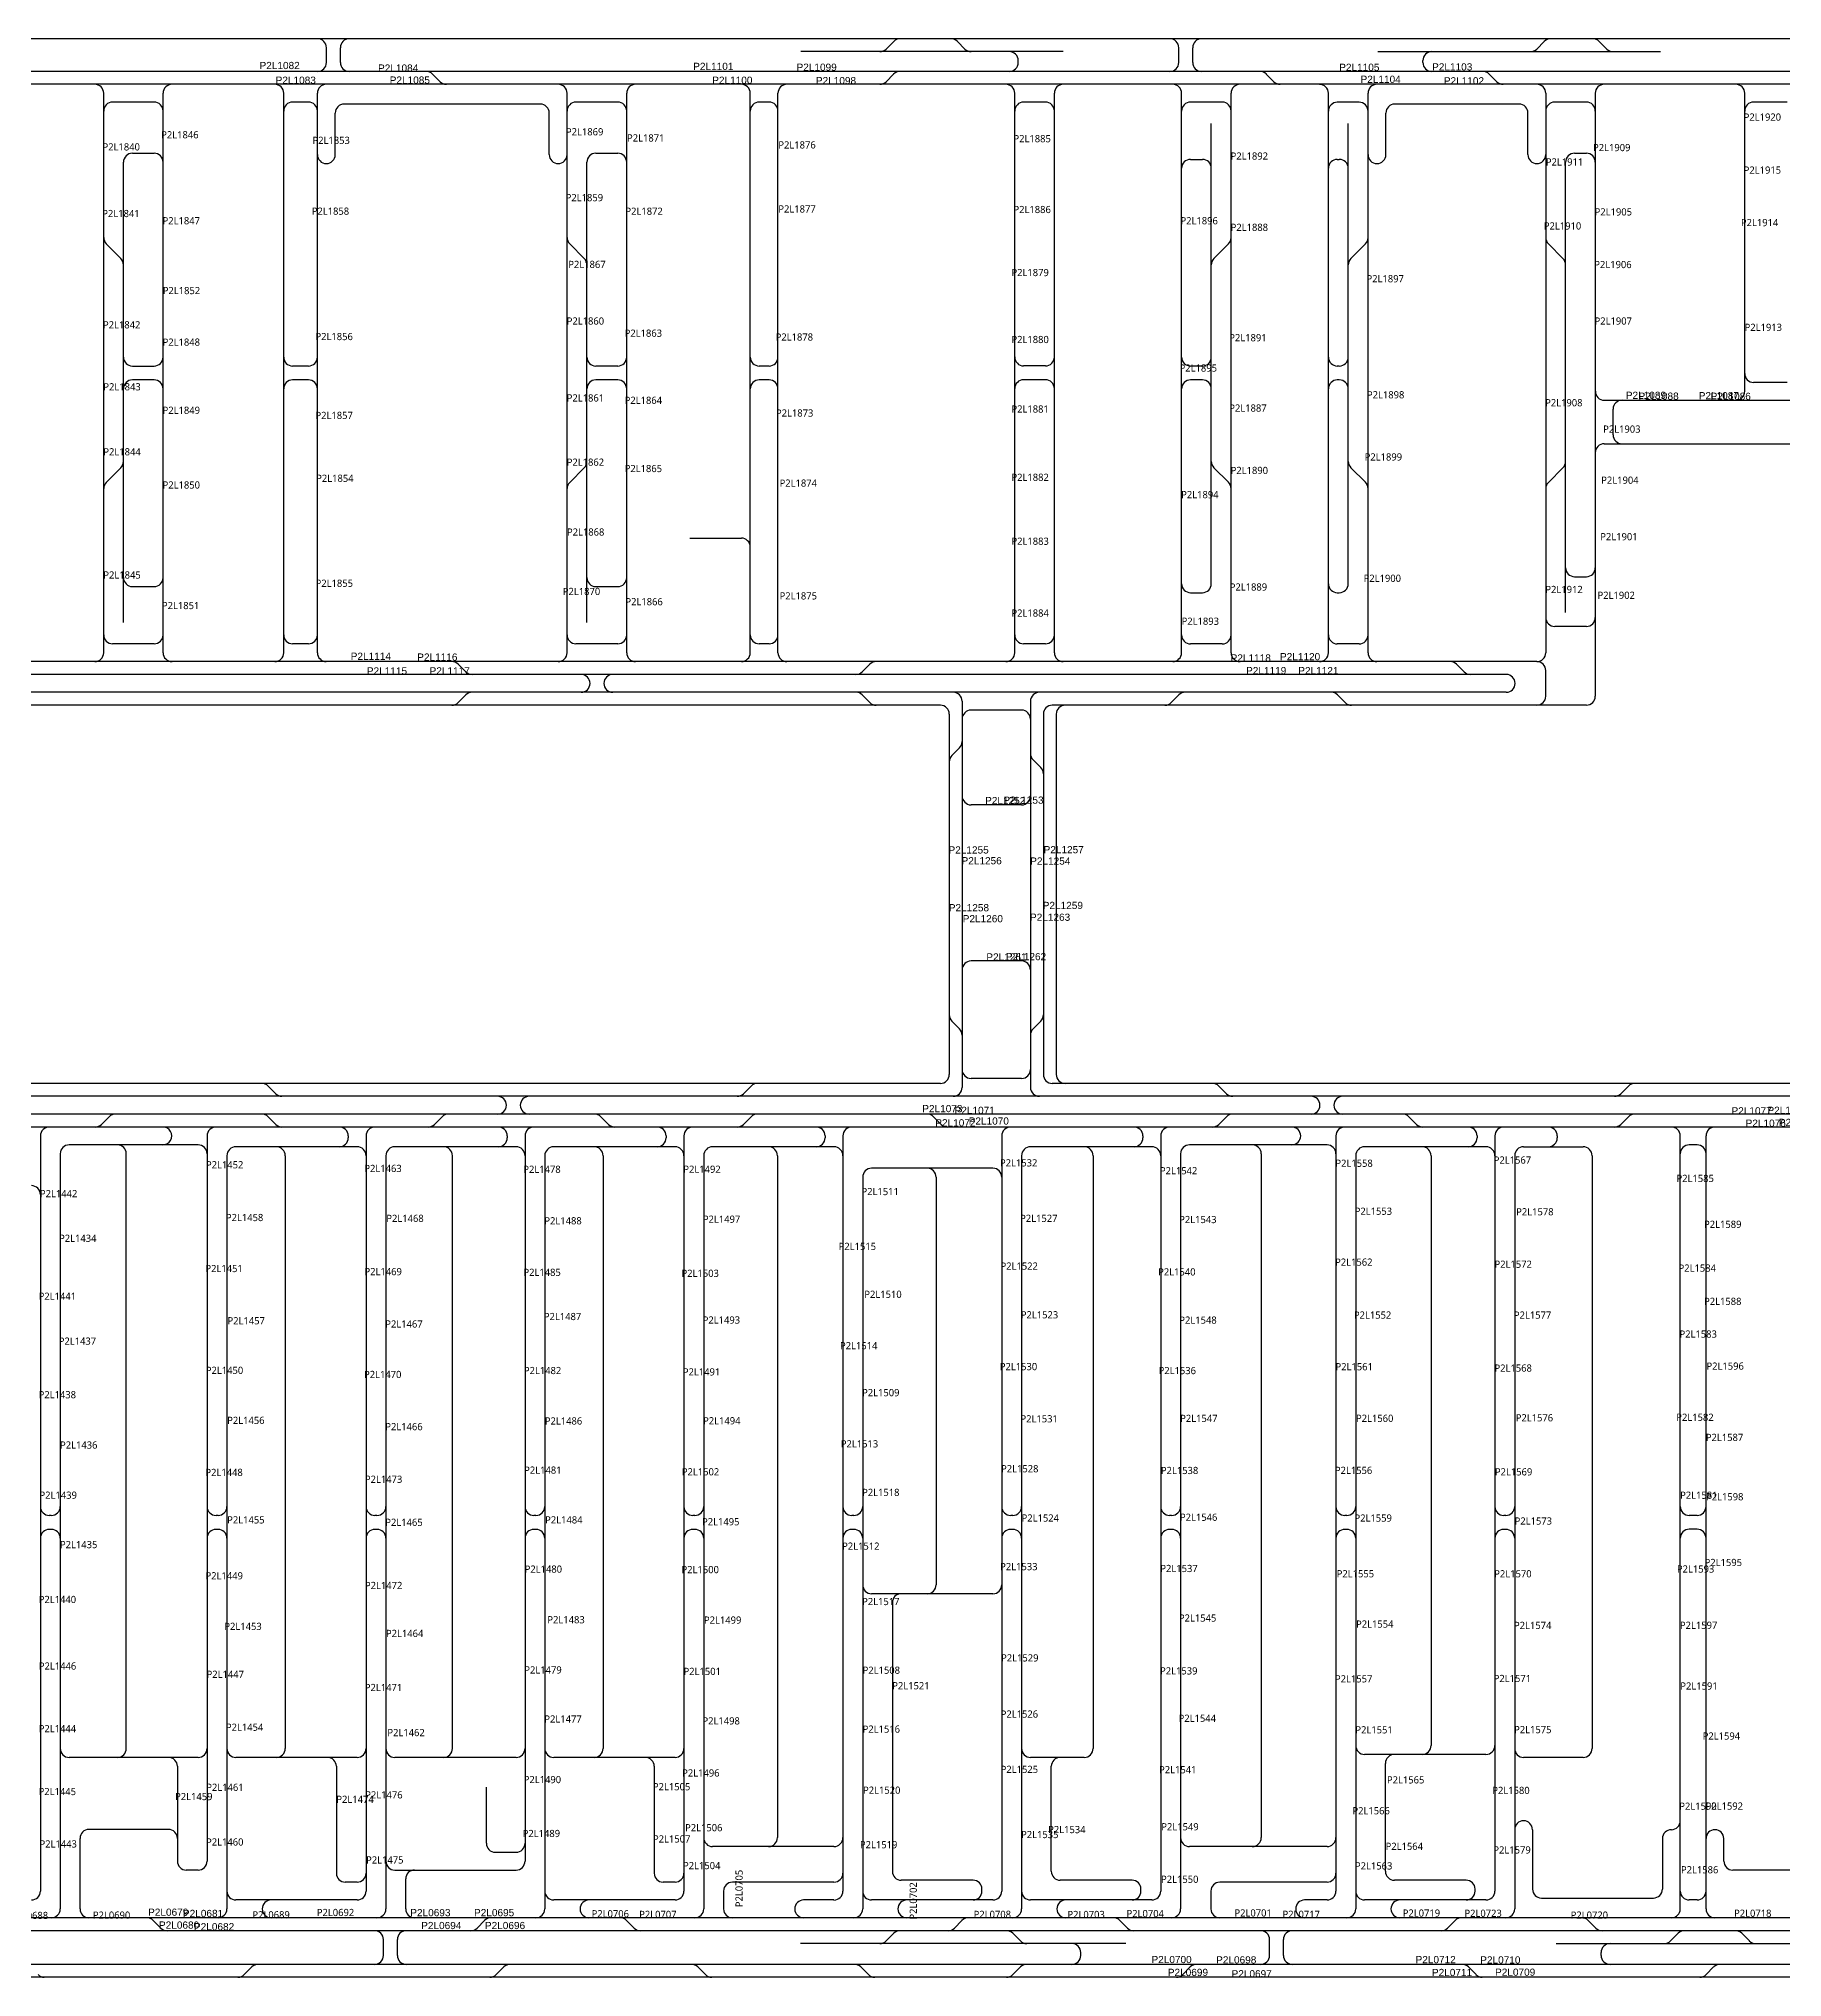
# Model space of a CAD drawing. Header units: millimetres. Extents: x 0 to 269721, y 0 to 199275.
# Drawn here: x 76498 to 164520, y 101393 to 199275 of the extents above; entities that cross this region are included whole.
import ezdxf

# ---------------------------------------------------------------- set-up
doc = ezdxf.new("R2010")
doc.units = ezdxf.units.MM
doc.layers.add('HNTK_EQ_TEXT', color=7, linetype='Continuous')
doc.layers.add('L2_AMHS_Rail Center(P2L 7F Lower)', color=42, linetype='Continuous')
doc.styles.get("Standard").update_dxf_attribs({"font": 'arial.ttf'})
doc.styles.add('맑은고딕', font='malgun.ttf')

msp = doc.modelspace()

# ---------------------------------------------------------------- linework, layer by layer
at = {"layer": 'L2_AMHS_Rail Center(P2L 7F Lower)'}
for p, q in [((269707, 199275), (1100, 199275)), ((91025, 198075), (91025, 198825)), ((91725, 198075), (91725, 198825)), ((119660, 199143), (119274, 198757)), ((122875, 199143), (123259, 198757)), ((134057, 198075), (134057, 198825)), ((134757, 198075), (134757, 198825)), ((152509, 199143), (152125, 198757)), ((155274, 199143), (155660, 198757)), ((128213, 198625), (114973, 198625)), ((125947, 198075), (125947, 198175)), ((144111, 198625), (158377, 198625)), ((146376, 198075), (146376, 198175)), ((269707, 197625), (2650, 197625)), ((269707, 196975), (3300, 196975)), ((96758, 197107), (96373, 197493)), ((119275, 197107), (119659, 197493)), ((138859, 197107), (138474, 197493)), ((149724, 197493), (150110, 197107)), ((79775, 168275), (79775, 196525)), ((82325, 196075), (80225, 196075)), ((82775, 168275), (82775, 196525)), ((88865, 168275), (88865, 196525)), ((90115, 196075), (89315, 196075)), ((90565, 168275), (90565, 196525)), ((101820, 195975), (91915, 195975)), ((103170, 168275), (103170, 196525)), ((105730, 196075), (103620, 196075)), ((106180, 168275), (106180, 196525)), ((112419, 168275), (112419, 196525)), ((113369, 196075), (112869, 196075)), ((113819, 168275), (113819, 196525)), ((125772, 168275), (125772, 196525)), ((127322, 196075), (126222, 196075)), ((127772, 168275), (127772, 196525)), ((134197, 168275), (134197, 196525)), ((136247, 196075), (134647, 196075)), ((136697, 168275), (136697, 196525)), ((141609, 168275), (141609, 196521)), ((143162, 196071), (142059, 196071)), ((143609, 168271), (143609, 196525)), ((151233, 195975), (144959, 195975)), ((152583, 196525), (152583, 168274)), ((154633, 196075), (153033, 196075)), ((155083, 196525), (155083, 166075)), ((162627, 181475), (162627, 196525)), ((164777, 196075), (163077, 196075)), ((91465, 193425), (91465, 195525)), ((102270, 193425), (102270, 195525)), ((135697, 171755), (135697, 195000)), ((142609, 171755), (142609, 195000)), ((144509, 193425), (144509, 195525)), ((151683, 193425), (151683, 195524)), ((80775, 169800), (80775, 193045)), ((81225, 193495), (82325, 193495)), ((104170, 169800), (104170, 193045)), ((104620, 193495), (105730, 193495)), ((134647, 193185), (135252, 193185)), ((142059, 193185), (142159, 193185)), ((153583, 170299), (153583, 193044)), ((154033, 193494), (154633, 193494)), ((79907, 188919), (80643, 188183)), ((103302, 188919), (104038, 188183)), ((136565, 188915), (135829, 188179)), ((143478, 188915), (142741, 188179)), ((152714, 188918), (153451, 188182)), ((81225, 182750), (82325, 182750)), ((90115, 182750), (89315, 182750)), ((105730, 182750), (104620, 182750)), ((113369, 182750), (112869, 182750)), ((127322, 182758), (126222, 182758)), ((135252, 182750), (134647, 182750)), ((142160, 182750), (142059, 182750)), ((82326, 182050), (81225, 182050)), ((90115, 182050), (89315, 182050)), ((105731, 182050), (104620, 182050)), ((113369, 182050), (112869, 182050)), ((127322, 182058), (126222, 182058)), ((135252, 182050), (134646, 182050)), ((142159, 182050), (142059, 182050)), ((164777, 181925), (163077, 181925)), ((155535, 181025), (201317, 181025)), ((155983, 179275), (155983, 180575)), ((155533, 178825), (199117, 178825)), ((80643, 177613), (79907, 176877)), ((104038, 177613), (103302, 176877)), ((135829, 177617), (136565, 176880)), ((142741, 177617), (143478, 176880)), ((153451, 177613), (152714, 176876)), ((109367, 174063), (111969, 174063)), ((81225, 171615), (82325, 171615)), ((104620, 171615), (105730, 171615)), ((134647, 171305), (135252, 171305)), ((142059, 171305), (142159, 171305)), ((154033, 172114), (154633, 172114)), ((154639, 169604), (153033, 169604)), ((82325, 168725), (80225, 168725)), ((90115, 168725), (89315, 168725)), ((105730, 168725), (103620, 168725)), ((113369, 168725), (112869, 168725)), ((127322, 168725), (126222, 168725)), ((136252, 168721), (134646, 168721)), ((143159, 168721), (142059, 168721)), ((152133, 167825), (29217, 167825)), ((98059, 167307), (97674, 167693)), ((118074, 167307), (118459, 167693)), ((148459, 167307), (148075, 167693)), ((150586, 167175), (31767, 167175)), ((152582, 166075), (152582, 167375)), ((150586, 166275), (31767, 166275)), ((122017, 165625), (52067, 165625)), ((97675, 165757), (98059, 166143)), ((118459, 165757), (118074, 166143)), ((123117, 165825), (123117, 146325)), ((126567, 165825), (126567, 146325)), ((154633, 165625), (127667, 165625)), ((133675, 165757), (134059, 166143)), ((142459, 165757), (142075, 166143)), ((122467, 165175), (122467, 146975)), ((126117, 165375), (123567, 165375)), ((127217, 165175), (127217, 146975)), ((127867, 165175), (127867, 146975)), ((122985, 163467), (122599, 163083)), ((126699, 162867), (127085, 162483)), ((126117, 160592), (123567, 160592)), ((126117, 152708), (123567, 152708)), ((122599, 149667), (122985, 149283)), ((127085, 149667), (126699, 149283)), ((269707, 145875), (12767, 145875)), ((122017, 146525), (52067, 146525)), ((88075, 146393), (88460, 146007)), ((112459, 146393), (112075, 146007)), ((126117, 146775), (123567, 146775)), ((216867, 146525), (127667, 146525)), ((136075, 146393), (136460, 146007)), ((156759, 146393), (156375, 146007)), ((269707, 144975), (12767, 144975)), ((269707, 144325), (12117, 144325)), ((79664, 144457), (80049, 144843)), ((88460, 144457), (88075, 144843)), ((96474, 144457), (96859, 144843)), ((105259, 144457), (104875, 144843)), ((112074, 144457), (112459, 144843)), ((122059, 144457), (121675, 144843)), ((136075, 144457), (136459, 144843)), ((146060, 144457), (145675, 144843)), ((156374, 144457), (156759, 144843)), ((76581, 143875), (76581, 105743)), ((77581, 142975), (77581, 104843)), ((84547, 143425), (78031, 143425)), ((80917, 112943), (80917, 142975)), ((84997, 143875), (84997, 107255)), ((92572, 143325), (86447, 143325)), ((92122, 143875), (92122, 143775)), ((93022, 143875), (93022, 105743)), ((100597, 143325), (94472, 143325)), ((100147, 143875), (100147, 143775)), ((101047, 143875), (101047, 107255)), ((108620, 143325), (102497, 143325)), ((108170, 143875), (108170, 143775)), ((109070, 143875), (109070, 105743)), ((116645, 143325), (110520, 143325)), ((116195, 143875), (116195, 143775)), ((117095, 143875), (117095, 105742)), ((125119, 143875), (125119, 105743)), ((132694, 143325), (126569, 143325)), ((132244, 143875), (132244, 143775)), ((133144, 143875), (133144, 105743)), ((134144, 142975), (134144, 104843)), ((141538, 143425), (134594, 143425)), ((138216, 142975), (138216, 108443)), ((141988, 143875), (141988, 105743)), ((149563, 143325), (143438, 143325)), ((149113, 143875), (149113, 143775)), ((150013, 143875), (150013, 105743)), ((151463, 143325), (154471, 143325)), ((153161, 143875), (153161, 143775)), ((159373, 104843), (159373, 143878)), ((160223, 143425), (159823, 143425)), ((160673, 104843), (160673, 143878)), ((85997, 142875), (85997, 104843)), ((88942, 142875), (88942, 112943)), ((94022, 142875), (94022, 104843)), ((97384, 112943), (97384, 142875)), ((102047, 142875), (102047, 104843)), ((104990, 142875), (104990, 112943)), ((110070, 142875), (110070, 104843)), ((113794, 142875), (113794, 108443)), ((124669, 142241), (118545, 142241)), ((126119, 142875), (126119, 104843)), ((129731, 142875), (129731, 112943)), ((142988, 142875), (142988, 104843)), ((146789, 142875), (146789, 113093)), ((151013, 142875), (151013, 104843)), ((154921, 142875), (154921, 112943)), ((118095, 141791), (118095, 104843)), ((121804, 141791), (121804, 121209)), ((77131, 124709), (77031, 124709)), ((85547, 124709), (85447, 124709)), ((93572, 124709), (93472, 124709)), ((101597, 124709), (101497, 124709)), ((109620, 124709), (109520, 124709)), ((117645, 124709), (117545, 124709)), ((125669, 124709), (125569, 124709)), ((133694, 124709), (133594, 124709)), ((142538, 124709), (142438, 124709)), ((150563, 124709), (150463, 124709)), ((160223, 124712), (159823, 124712)), ((77131, 124009), (77031, 124009)), ((85547, 124009), (85447, 124009)), ((93572, 124009), (93472, 124009)), ((101597, 124009), (101497, 124009)), ((109620, 124009), (109520, 124009)), ((117645, 124009), (117545, 124009)), ((125669, 124009), (125569, 124009)), ((133694, 124009), (133594, 124009)), ((142538, 124009), (142438, 124009)), ((150563, 124009), (150463, 124009)), ((160223, 124012), (159823, 124012)), ((124669, 120759), (118545, 120759)), ((119595, 120309), (119595, 106743)), ((149563, 112643), (143438, 112643)), ((84547, 112493), (78031, 112493)), ((83497, 112043), (83497, 107255)), ((92572, 112493), (86447, 112493)), ((91522, 112043), (91522, 106643)), ((100597, 112493), (94472, 112493)), ((108620, 112493), (102497, 112493)), ((107570, 112043), (107570, 106643)), ((129281, 112493), (126569, 112493)), ((127619, 106743), (127619, 112043)), ((144488, 106743), (144488, 112193)), ((154471, 112493), (151463, 112493)), ((99097, 108155), (99098, 110993)), ((83047, 108855), (79031, 108855)), ((151913, 108844), (151913, 105843)), ((78581, 104843), (78581, 108405)), ((99547, 107705), (100597, 107705)), ((116645, 107993), (110520, 107993)), ((141538, 107993), (134594, 107993)), ((158473, 108393), (158473, 105843)), ((161573, 107255), (161573, 108393)), ((84547, 106805), (83947, 106805)), ((94472, 106805), (100597, 106805)), ((168493, 106805), (162023, 106805)), ((92572, 106193), (91972, 106193)), ((95022, 104843), (95022, 106355)), ((108620, 106193), (108020, 106193)), ((111070, 105743), (111070, 104843)), ((116645, 106193), (111520, 106193)), ((123669, 106293), (120045, 106293)), ((124119, 105743), (124119, 105843)), ((131694, 106293), (128069, 106293)), ((132144, 105743), (132144, 105843)), ((135674, 105743), (135674, 104843)), ((141538, 106193), (136124, 106193)), ((148563, 106293), (144939, 106293)), ((149013, 105743), (149013, 105843)), ((92572, 105293), (86447, 105293)), ((108620, 105293), (102497, 105293)), ((116645, 105293), (115115, 105293)), ((124669, 105293), (118545, 105293)), ((132694, 105293), (126569, 105293)), ((141538, 105293), (140408, 105293)), ((149563, 105293), (143438, 105293)), ((152363, 105393), (158023, 105393)), ((160223, 105296), (159823, 105296)), ((269707, 104393), (3950, 104393)), ((82275, 104261), (82659, 103875)), ((99010, 104261), (98625, 103875)), ((106177, 104261), (106562, 103875)), ((123109, 104261), (122725, 103875)), ((131075, 104261), (131459, 103875)), ((148009, 104261), (147625, 103875)), ((154725, 104261), (155110, 103875)), ((269721, 103743), (3300, 103743)), ((93903, 102493), (93903, 103293)), ((94603, 102493), (94603, 103293)), ((131374, 103093), (114956, 103093)), ((119660, 103611), (119274, 103225)), ((125675, 103611), (126059, 103225)), ((138637, 102493), (138637, 103293)), ((139337, 102493), (139337, 103293)), ((153111, 103093), (167894, 103093)), ((159259, 103611), (158874, 103225)), ((162474, 103611), (162860, 103225)), ((266217, 102043), (3300, 102043)), ((86875, 101525), (87259, 101911)), ((99592, 101525), (99977, 101911)), ((110157, 101525), (109772, 101911)), ((118385, 101525), (118001, 101911)), ((125674, 101525), (126059, 101911)), ((129108, 102493), (129108, 102643)), ((134251, 101525), (134635, 101911)), ((149060, 101525), (148675, 101911)), ((155376, 102493), (155376, 102643)), ((160674, 101525), (161059, 101911)), ((269707, 101393), (3950, 101393))]:
    msp.add_line(p, q, dxfattribs=at)
for centre, start, end in [((90575, 198825), 0, 90), ((92175, 198825), 90, 180), ((118956, 199075), 270, 314.99855), ((119978, 198825), 90, 134.99855), ((122556, 198825), 44.93981, 90), ((123578, 199075), 224.93981, 270), ((133607, 198825), 0, 90), ((135207, 198825), 90, 180), ((151806, 199075), 270, 315.06019), ((152828, 198825), 90, 135.06019), ((154956, 198825), 45.00145, 90), ((155978, 199075), 225.00145, 270), ((90575, 198075), 270, 0), ((92175, 198075), 180, 270), ((125497, 198175), 0, 90), ((125497, 198075), 270, 0), ((133607, 198075), 270, 0), ((135207, 198075), 180, 270), ((146826, 198175), 90, 180), ((146826, 198075), 180, 270), ((79325, 196525), 0, 90), ((83225, 196525), 90, 180), ((88415, 196525), 0, 90), ((91015, 196525), 90, 180), ((96055, 197175), 44.93981, 90), ((97077, 197425), 224.93981, 270), ((102720, 196525), 0, 90), ((106630, 196525), 90, 180), ((111969, 196525), 0, 90), ((114269, 196525), 90, 180), ((118956, 197425), 270, 315.06019), ((119978, 197175), 90, 135.06019), ((125322, 196525), 0, 90), ((128222, 196525), 90, 180), ((133747, 196525), 0, 90), ((137147, 196525), 90, 180), ((138156, 197175), 44.93981, 90), ((139178, 197425), 224.93981, 270), ((141159, 196521), 0, 90), ((144059, 196525), 90, 180), ((149406, 197175), 45.00145, 90), ((150428, 197425), 225.00145, 270), ((152133, 196525), 0, 90), ((155533, 196525), 90, 180), ((162177, 196525), 0, 90), ((80225, 195625), 90, 180), ((82325, 195625), 0, 90), ((89315, 195625), 90, 180), ((90115, 195625), 0, 90), ((91915, 195525), 90, 180), ((101820, 195525), 0, 90), ((103620, 195625), 90, 180), ((105730, 195625), 0, 90), ((112869, 195625), 90, 180), ((113369, 195625), 0, 90), ((126222, 195625), 90, 180), ((127322, 195625), 0, 90), ((134647, 195625), 90, 180), ((136247, 195625), 0, 90), ((142059, 195621), 90, 180), ((143159, 195621), 0, 90), ((144959, 195525), 90, 180), ((151233, 195525), 0, 90), ((153033, 195625), 90, 180), ((154633, 195625), 0, 90), ((163077, 195625), 90, 180), ((81225, 193045), 90, 180), ((82325, 193045), 0, 90), ((91015, 193425), 180, 359.99998), ((102720, 193425), 180, 359.99998), ((104620, 193045), 90, 180), ((105730, 193045), 0, 90), ((134647, 192735), 90, 180), ((135247, 192735), 0, 90), ((142059, 192735), 90, 180), ((142159, 192735), 0, 90), ((144059, 193425), 180, 359.99998), ((152133, 193425), 180, 359.99998), ((154033, 193044), 90, 180), ((154633, 193044), 0, 90), ((80225, 189237), 180, 224.99988), ((103620, 189237), 180, 224.99988), ((136247, 189234), 315.00012, 0), ((143159, 189234), 315.00012, 0), ((153033, 189237), 180, 224.99988), ((80325, 187864), 0, 44.99988), ((103720, 187864), 0, 44.99988), ((136147, 187861), 135.00012, 180), ((143059, 187861), 135.00012, 180), ((153133, 187864), 0, 44.99988), ((81225, 183200), 180, 270), ((82325, 183200), 270, 0), ((89315, 183200), 180, 270), ((90115, 183200), 270, 0), ((104620, 183200), 180, 270), ((105730, 183200), 270, 0), ((112869, 183200), 180, 270), ((113369, 183200), 270, 0), ((126222, 183208), 180, 270), ((127322, 183208), 270, 0), ((134647, 183200), 180, 270), ((135247, 183200), 270, 0), ((142059, 183200), 180, 270), ((142159, 183200), 270, 0), ((163077, 182375), 180, 270), ((81225, 181600), 90, 180), ((82325, 181600), 0, 90), ((89315, 181600), 90, 180), ((90115, 181600), 0, 90), ((104620, 181600), 90, 180), ((105730, 181600), 0, 90), ((112869, 181600), 90, 180), ((113369, 181600), 0, 90), ((126222, 181608), 90, 180), ((127322, 181608), 0, 90), ((134647, 181600), 90, 180), ((135247, 181600), 0, 90), ((142059, 181600), 90, 180), ((142159, 181600), 0, 90), ((155535, 181475), 180, 270), ((162177, 181475), 270, 0), ((156433, 180574), 90, 180), ((156433, 179275), 180, 270), ((155533, 178375), 90, 180), ((80325, 177931), 315.00012, 0), ((103720, 177931), 315.00012, 0), ((136147, 177935), 180, 224.99988), ((143059, 177935), 180, 224.99988), ((153133, 177931), 315.00012, 0), ((80225, 176559), 135.00012, 180), ((103620, 176559), 135.00012, 180), ((136247, 176562), 0, 44.99988), ((143159, 176562), 0, 44.99988), ((153033, 176558), 135.00012, 180), ((111969, 173613), 0, 90), ((154033, 172564), 180, 270), ((154633, 172564), 270, 0), ((81225, 172065), 180, 270), ((82325, 172065), 270, 0), ((104620, 172065), 180, 270), ((105730, 172065), 270, 0), ((134647, 171755), 180, 270), ((135247, 171755), 270, 0), ((142059, 171755), 180, 270), ((142159, 171755), 270, 0), ((153033, 170054), 180, 270), ((154633, 170054), 270, 0), ((80225, 169175), 180, 270), ((82325, 169175), 270, 0), ((89315, 169175), 180, 270), ((90115, 169175), 270, 0), ((103620, 169175), 180, 270), ((105730, 169175), 270, 0), ((112869, 169175), 180, 270), ((113369, 169175), 270, 0), ((126222, 169175), 180, 270), ((127322, 169175), 270, 0), ((134647, 169171), 180, 270), ((136247, 169171), 270, 0), ((142059, 169171), 180, 270), ((143159, 169171), 270, 0), ((79325, 168275), 270, 0), ((83225, 168275), 180, 270), ((88415, 168275), 270, 0), ((91015, 168275), 180, 270), ((97356, 167375), 44.93981, 90), ((102720, 168275), 270, 0), ((106630, 168275), 180, 270), ((111969, 168275), 270, 0), ((114269, 168275), 180, 270), ((118778, 167375), 90, 135.06019), ((125322, 168275), 270, 0), ((128222, 168275), 180, 270), ((133747, 168275), 270, 0), ((137147, 168275), 180, 270), ((141159, 168275), 270, 0), ((144059, 168275), 180, 270), ((147756, 167375), 44.93981, 90), ((152132, 167375), 0, 90), ((152133, 168275), 270, 0), ((98378, 167625), 224.93981, 270), ((103879, 166725), 270, 89.99996), ((105479, 166725), 90, 270), ((117756, 167625), 270, 315.06019), ((148778, 167625), 224.93981, 270), ((150586, 166725), 270, 89.99996), ((97356, 166075), 270, 315.06019), ((98378, 165825), 90, 135.06019), ((117756, 165825), 44.93981, 90), ((118778, 166075), 224.93981, 270), ((122017, 165175), 0, 90), ((122667, 165825), 0, 90), ((127017, 165825), 90, 180), ((127667, 165175), 90, 180), ((128317, 165175), 90, 180), ((133356, 166075), 270, 315.06019), ((134378, 165825), 90, 135.06019), ((141756, 165825), 44.93981, 90), ((142778, 166075), 224.93981, 270), ((152132, 166075), 270, 0), ((154633, 166075), 270, 0), ((123567, 164925), 90, 180), ((126117, 164925), 0, 90), ((122667, 163786), 314.93981, 0), ((122917, 162764), 134.93981, 180), ((127017, 163186), 180, 225.06019), ((126767, 162164), 0, 45.06019), ((123567, 161042), 180, 270), ((126117, 161042), 270, 0), ((123567, 152258), 90, 180), ((126117, 152258), 0, 90), ((122917, 149986), 180, 225.06019), ((126767, 149986), 314.93981, 0), ((122667, 148964), 0, 45.06019), ((127017, 148964), 134.93981, 180), ((122017, 146975), 270, 0), ((123567, 147225), 180, 270), ((126117, 147225), 270, 0), ((127667, 146975), 180, 270), ((128317, 146975), 180, 270), ((87756, 146075), 44.93981, 90), ((88778, 146325), 224.93981, 270), ((99660, 145425), 270, 89.99996), ((101260, 145425), 90, 270), ((111756, 146325), 270, 315.06019), ((112778, 146075), 90, 135.06019), ((122667, 146325), 270, 0), ((127017, 146325), 180, 270), ((135756, 146075), 44.93981, 90), ((136778, 146325), 224.93981, 270), ((140733, 145425), 270, 89.99996), ((142333, 145425), 90, 270), ((156056, 146325), 270, 315.06019), ((157078, 146075), 90, 135.06019), ((80368, 144525), 90, 135.06019), ((87756, 144525), 44.93981, 90), ((97178, 144525), 90, 135.06019), ((104556, 144525), 44.93981, 90), ((112778, 144525), 90, 135.06019), ((121356, 144525), 44.93981, 90), ((136778, 144525), 90, 135.06019), ((145356, 144525), 44.93981, 90), ((157078, 144525), 90, 135.06019), ((77031, 143875), 90, 180), ((79346, 144775), 270, 315.06019), ((82767, 143875), 269.99134, 90), ((85447, 143875), 90, 180), ((88778, 144775), 224.93981, 270), ((91672, 143875), 359.99134, 90.00866), ((93472, 143875), 90, 180), ((96156, 144775), 270, 315.06019), ((99697, 143875), 359.99134, 90.00866), ((101497, 143875), 90, 180), ((105578, 144775), 224.93981, 270), ((107720, 143875), 359.99134, 90.00866), ((109520, 143875), 90, 180), ((111756, 144775), 270, 315.06019), ((115745, 143875), 359.99134, 90.00866), ((117545, 143875), 90, 180), ((122378, 144775), 224.93981, 270), ((125569, 143875), 90, 180), ((131794, 143875), 359.99134, 90.00866), ((133594, 143875), 90, 180), ((135756, 144775), 270, 315.06019), ((139758, 143875), 270, 89.99996), ((142438, 143875), 90, 180), ((146378, 144775), 224.93981, 270), ((148663, 143875), 359.99134, 90.00866), ((150463, 143875), 90, 180), ((152711, 143875), 0, 90), ((156056, 144775), 270, 315.06019), ((158923, 143875), 0, 90), ((161123, 143875), 90, 180), ((78031, 142975), 90, 180), ((80467, 142975), 0, 90), ((84547, 142975), 0, 90), ((86447, 142875), 90, 180), ((88492, 142875), 0, 90), ((91672, 143775), 269.99134, 0), ((92572, 142875), 0, 90), ((94472, 142875), 90, 180), ((96934, 142875), 0, 90), ((99697, 143775), 269.99134, 0), ((100597, 142875), 0, 90), ((102497, 142875), 90, 180), ((104540, 142875), 0, 90), ((107720, 143775), 269.99134, 0), ((108620, 142875), 0, 90), ((110520, 142875), 90, 180), ((113344, 142875), 0, 90), ((115745, 143775), 269.99134, 0), ((116645, 142875), 0, 90), ((126569, 142875), 90, 180), ((129281, 142875), 0, 90), ((131794, 143775), 269.99134, 0), ((132694, 142875), 0, 90), ((134594, 142975), 90, 180), ((137766, 142975), 0, 90), ((141538, 142975), 0, 90), ((143438, 142875), 90, 180), ((146339, 142875), 0, 90), ((148663, 143775), 269.99134, 0), ((149563, 142875), 0, 90), ((151463, 142875), 90, 180), ((152711, 143775), 270, 0), ((154471, 142875), 0, 90), ((159823, 142975), 90, 180), ((160223, 142975), 0, 90), ((118545, 141791), 90, 180), ((121354, 141791), 0, 90), ((124669, 141791), 0, 90), ((76131, 140913), 0, 90), ((77031, 125159), 180, 270), ((77131, 125159), 270, 0), ((85447, 125159), 180, 270), ((85547, 125159), 270, 0), ((93472, 125159), 180, 270), ((93572, 125159), 270, 0), ((101497, 125159), 180, 270), ((101597, 125159), 270, 0), ((109520, 125159), 180, 270), ((109620, 125159), 270, 0), ((117545, 125159), 180, 270), ((117645, 125159), 270, 0), ((125569, 125159), 180, 270), ((125669, 125159), 270, 0), ((133594, 125159), 180, 270), ((133694, 125159), 270, 0), ((142438, 125159), 180, 270), ((142538, 125159), 270, 0), ((150463, 125159), 180, 270), ((150563, 125159), 270, 0), ((159823, 125162), 180, 270), ((160223, 125162), 270, 0), ((77031, 123559), 90, 180), ((77131, 123559), 0, 90), ((85447, 123559), 90, 180), ((85547, 123559), 0, 90), ((93472, 123559), 90, 180), ((93572, 123559), 0, 90), ((101497, 123559), 90, 180), ((101597, 123559), 0, 90), ((109520, 123559), 90, 180), ((109620, 123559), 0, 90), ((117545, 123559), 90, 180), ((117645, 123559), 0, 90), ((125569, 123559), 90, 180), ((125669, 123559), 0, 90), ((133594, 123559), 90, 180), ((133694, 123559), 0, 90), ((142438, 123559), 90, 180), ((142538, 123559), 0, 90), ((150463, 123559), 90, 180), ((150563, 123559), 0, 90), ((159823, 123562), 90, 180), ((160223, 123562), 0, 90), ((118545, 121209), 180, 270), ((120045, 120309), 90, 180), ((121354, 121209), 270, 0), ((124669, 121209), 270, 0), ((78031, 112943), 180, 270), ((80467, 112943), 270, 0), ((84547, 112943), 270, 0), ((86447, 112943), 180, 270), ((88492, 112943), 270, 0), ((92572, 112943), 270, 0), ((94472, 112943), 180, 270), ((96934, 112943), 270, 0), ((100597, 112943), 270, 0), ((102497, 112943), 180, 270), ((104540, 112943), 270, 0.00005), ((108620, 112943), 270, 0), ((126569, 112943), 180, 270), ((129281, 112943), 270, 0), ((143438, 113093), 180, 270), ((144938, 112193), 90, 180), ((146339, 113093), 270, 0.00005), ((149563, 113093), 270, 0), ((151463, 112943), 180, 270), ((154471, 112943), 270, 0), ((83047, 112043), 0, 90), ((91072, 112043), 0, 90), ((107120, 112043), 0, 90), ((128069, 112043), 90, 180), ((79031, 108405), 90, 180), ((83047, 108405), 0, 90), ((151463, 108844), 0, 180), ((158923, 108393), 90, 180), ((158923, 109293), 270, 0), ((161123, 108393), 0, 180), ((99547, 108155), 180, 270), ((100597, 108155), 270, 0), ((110520, 108443), 180, 270), ((113344, 108443), 270, 0), ((116645, 108443), 270, 0), ((134594, 108443), 180, 270), ((137766, 108443), 270, 0), ((141538, 108443), 270, 0), ((83947, 107255), 180, 270), ((84547, 107255), 270, 0), ((94472, 107255), 180, 270), ((95472, 106355), 90, 180), ((100597, 107255), 270, 0), ((120045, 106743), 180, 270), ((128069, 106743), 180, 270), ((144938, 106743), 180, 270), ((162023, 107255), 180, 270), ((76131, 105743), 270, 0), ((86447, 105743), 180, 270), ((91972, 106643), 180, 270), ((92572, 106643), 270, 0), ((92572, 105743), 270, 0), ((102497, 105743), 180, 270), ((108020, 106643), 180, 270), ((108620, 106643), 270, 0), ((108620, 105743), 270, 0), ((111520, 105743), 90, 180), ((116645, 106643), 270, 0), ((116645, 105742), 270, 0), ((118545, 105743), 180, 270), ((123669, 105843), 0, 90), ((123669, 105743), 270, 0), ((124669, 105743), 270, 0), ((126569, 105743), 180, 270), ((131694, 105843), 0, 90), ((131694, 105743), 270, 0), ((132694, 105743), 270, 0), ((136124, 105743), 90, 180), ((141538, 106643), 270, 0), ((141538, 105743), 270, 0), ((143438, 105743), 180, 270), ((148563, 105843), 0, 90), ((148563, 105743), 270, 0), ((149563, 105743), 270, 0), ((152363, 105843), 180, 270), ((158023, 105843), 270, 0), ((159823, 105746), 180, 270), ((160223, 105746), 270, 0), ((77131, 104843), 270, 0), ((79031, 104843), 180, 270), ((85547, 104843), 270, 0), ((88227, 104843), 90, 270), ((93572, 104843), 270, 0), ((95472, 104843), 180, 270), ((101597, 104843), 270, 0), ((104277, 104843), 90, 270), ((109620, 104843), 270, 0), ((111520, 104843), 180, 270), ((115115, 104843), 90, 270), ((117645, 104843), 270, 0), ((120324, 104843), 90, 270), ((125669, 104843), 270, 0), ((128349, 104843), 90, 270), ((133694, 104843), 270, 0), ((136124, 104843), 180, 270), ((140408, 104843), 90, 270), ((142538, 104843), 270, 0), ((145218, 104843), 90, 270), ((150563, 104843), 270, 0), ((158923, 104843), 270, 0), ((161123, 104843), 180, 270), ((81956, 103943), 44.93981, 90), ((82978, 104193), 224.93981, 270), ((98306, 104193), 270, 315.06019), ((99328, 103943), 90, 135.06019), ((105858, 103943), 44.93981, 90), ((106880, 104193), 224.93981, 270), ((122406, 104193), 270, 315.06019), ((123428, 103943), 90, 135.06019), ((130756, 103943), 44.93981, 90), ((131778, 104193), 224.93981, 270), ((147306, 104193), 270, 315.06019), ((148328, 103943), 90, 135.06019), ((154406, 103943), 44.93981, 90), ((155428, 104193), 224.93981, 270), ((93453, 103293), 0, 90), ((95053, 103293), 90, 180), ((118956, 103543), 270, 314.99855), ((119978, 103293), 90, 134.99855), ((125356, 103293), 44.93981, 90), ((126378, 103543), 224.93981, 270), ((128658, 102643), 0, 90), ((138187, 103293), 0, 90), ((139787, 103293), 90, 180), ((155826, 102643), 90, 180), ((158556, 103543), 270, 315.06019), ((159578, 103293), 90, 135.06019), ((162156, 103293), 45.00145, 90), ((163178, 103543), 225.00145, 270), ((87578, 101593), 90, 135.06019), ((93453, 102493), 270, 0), ((95053, 102493), 180, 270), ((100296, 101593), 90, 135.06019), ((109453, 101593), 44.93981, 90), ((117682, 101593), 44.93981, 90), ((126378, 101593), 90, 135.06019), ((128658, 102493), 270, 0), ((134954, 101593), 90, 135.06019), ((138187, 102493), 270, 0), ((139787, 102493), 180, 270), ((148356, 101593), 44.93981, 90), ((155826, 102493), 180, 270), ((161378, 101593), 90, 135.06019), ((76778, 101843), 224.93981, 270), ((86556, 101843), 270, 315.06019), ((99274, 101843), 270, 315.06019), ((110475, 101843), 224.93981, 270), ((118704, 101843), 224.93981, 270), ((125356, 101843), 270, 315.06019), ((133932, 101843), 270, 315.06019), ((149378, 101843), 224.93981, 270), ((160356, 101843), 270, 315.06019)]:
    msp.add_arc(centre, 450, start, end, dxfattribs=at)

# ---------------------------------------------------------------- texts
at = {"layer": 'HNTK_EQ_TEXT'}
for s, p in [('P2L1082', (87644, 197744)), ('P2L1084', (93628, 197614)), ('P2L1101', (109539, 197699)), ('P2L1099', (114756, 197658)), ('P2L1105', (142154, 197652)), ('P2L1103', (146844, 197675)), ('P2L1083', (88458, 197002)), ('P2L1085', (94217, 197007)), ('P2L1100', (110499, 197001)), ('P2L1098', (115732, 196980)), ('P2L1104', (143231, 197047)), ('P2L1102', (147436, 196971)), ('P2L1089', (156624, 181090)), ('P2L1088', (157263, 181048)), ('P2L1087', (160306, 181072)), ('P2L1086', (160906, 181041)), ('P2L1114', (92248, 167914)), ('P2L1115', (93062, 167171)), ('P2L1116', (95606, 167872)), ('P2L1117', (96231, 167177)), ('P2L1118', (136672, 167828)), ('P2L1119', (137452, 167189)), ('P2L1120', (139164, 167893)), ('P2L1121', (140087, 167188)), ('P2L1252', (124276, 160628)), ('P2L1253', (125197, 160649)), ('P2L1255', (122429, 158134)), ('P2L1256', (123087, 157589)), ('P2L1254', (126553, 157574)), ('P2L1257', (127229, 158148)), ('P2L1259', (127186, 155332)), ('P2L1258', (122444, 155218)), ('P2L1260', (123146, 154663)), ('P2L1263', (126542, 154736)), ('P2L1261', (124340, 152729, 0)), ('P2L1262', (125328, 152747, 0)), ('P2L1073', (121103, 145072)), ('P2L1071', (122737, 144984, 505)), ('P2L1077', (161960, 144961)), ('P2L1075', (163774, 144986)), ('P2L1072', (121761, 144356)), ('P2L1070', (123448, 144446)), ('P2L1076', (162673, 144337)), ('P2L1074', (164351, 144375)), ('P2L0679', (82018, 104496)), ('P2L0681', (83778, 104433)), ('P2L0693', (95255, 104473)), ('P2L0695', (98473, 104473)), ('P2L0680', (82568, 103846)), ('P2L0682', (84335, 103763)), ('P2L0694', (95805, 103823)), ('P2L0696', (99023, 103823)), ('P2L0700', (132675, 102105, -55)), ('P2L0699', (133501, 101456)), ('P2L0698', (135940, 102088, -55)), ('P2L0712', (146009, 102100, -55)), ('P2L0711', (146835, 101452)), ('P2L0710', (149274, 102084, -55)), ('P2L0709', (150022, 101467)), ('P2L0697', (136719, 101386))]:
    msp.add_text(s, height=363, dxfattribs=at).set_placement(p)
at = {"layer": 'HNTK_EQ_TEXT', "lineweight": -3, "style": '맑은고딕'}
for s, p in [('P2L1920', (162576, 195140, 9992)), ('P2L1840', (79719, 193635, -3341)), ('P2L1846', (82681, 194246, -3341)), ('P2L1853', (90319, 193965, -3341)), ('P2L1869', (103116, 194396, -3341)), ('P2L1871', (106200, 194086, -3341)), ('P2L1876', (113838, 193734, -3341)), ('P2L1885', (125709, 194050, -3341)), ('P2L1909', (154970, 193601, 63983)), ('P2L1892', (136673, 193172, 189382)), ('P2L1911', (152589, 192875, -491)), ('P2L1915', (162576, 192463, -4712)), ('P2L1859', (103102, 191073, -3341)), ('P2L1841', (79705, 190270, -3341)), ('P2L1847', (82750, 189904, -3341)), ('P2L1858', (90282, 190389, -3341)), ('P2L1872', (106117, 190385, -3341)), ('P2L1877', (113838, 190501, -3341)), ('P2L1886', (125709, 190472, -3341)), ('P2L1896', (134141, 189905, -491)), ('P2L1888', (136675, 189573, -726477)), ('P2L1910', (152487, 189644, -491)), ('P2L1905', (155050, 190352, 4076)), ('P2L1914', (162436, 189813, -2381)), ('P2L1867', (103232, 187700, -3341)), ('P2L1906', (155032, 187694, 1899)), ('P2L1879', (125607, 187289, -3341)), ('P2L1897', (143534, 186978, -1643)), ('P2L1852', (82760, 186379, 4916)), ('P2L1842', (79742, 184649, -3341)), ('P2L1860', (103154, 184841, -3341)), ('P2L1907', (155047, 184843, 6050)), ('P2L1848', (82752, 183776, -3341)), ('P2L1856', (90469, 184058, -3341)), ('P2L1863', (106080, 184228, -3341)), ('P2L1878', (113703, 184033, -3341)), ('P2L1880', (125607, 183908, -3341)), ('P2L1891', (136603, 183999, 189382)), ('P2L1913', (162623, 184523, -2098)), ('P2L1895', (134097, 182468, 5116)), ('P2L1843', (79759, 181519, -3341)), ('P2L1861', (103154, 180957, -3341)), ('P2L1864', (106080, 180838, -3341)), ('P2L1898', (143556, 181116, -1643)), ('P2L1908', (152552, 180716, 3912)), ('P2L1849', (82752, 180335, -3341)), ('P2L1857', (90469, 180075, -3341)), ('P2L1873', (113719, 180196, -3341)), ('P2L1881', (125607, 180398, -3341)), ('P2L1887', (136605, 180447, -726477)), ('P2L1903', (155480, 179385, -1941)), ('P2L1844', (79759, 178237, -3341)), ('P2L1899', (143441, 177979, -1643)), ('P2L1854', (90505, 176900, -3341)), ('P2L1862', (103154, 177715, -3341)), ('P2L1865', (106080, 177393, -3341)), ('P2L1882', (125607, 176951, -3341)), ('P2L1890', (136674, 177297, 188231)), ('P2L1904', (155383, 176806, -838)), ('P2L1850', (82752, 176563, -3341)), ('P2L1874', (113901, 176657, -3341)), ('P2L1894', (134176, 176075, 186473)), ('P2L1868', (103167, 174187, -3341)), ('P2L1901', (155334, 173952, 156)), ('P2L1883', (125607, 173723, -3341)), ('P2L1845', (79759, 172018, -3341)), ('P2L1855', (90477, 171600, -3341)), ('P2L1870', (102958, 171187, -3341)), ('P2L1875', (113901, 170962, -3341)), ('P2L1889', (136628, 171411, -727628)), ('P2L1900', (143388, 171851, -1643)), ('P2L1912', (152562, 171286, -1643)), ('P2L1902', (155197, 170994, -1464)), ('P2L1851', (82718, 170475, -3341)), ('P2L1866', (106117, 170668, -3341)), ('P2L1884', (125607, 170095, -3341)), ('P2L1893', (134199, 169684, 215869)), ('P2L1452', (84942, 142237, -27409)), ('P2L1463', (92936, 142052, -187903)), ('P2L1478', (100962, 142009, -185359)), ('P2L1492', (109041, 142012, 63833)), ('P2L1532', (125028, 142334, -40792)), ('P2L1542', (133104, 141937, -127042)), ('P2L1558', (141962, 142314, -121125)), ('P2L1567', (149957, 142475, -29519)), ('P2L1442', (76559, 140780, -58862)), ('P2L1511', (118037, 140884, -95129)), ('P2L1585', (159185, 141548, -515761)), ('P2L1553', (142937, 139892, 55633)), ('P2L1578', (151090, 139862, 26408)), ('P2L1458', (85948, 139573, 25166)), ('P2L1468', (94046, 139530, 25166)), ('P2L1488', (102025, 139407, 35305)), ('P2L1497', (110028, 139489, -404251)), ('P2L1527', (126045, 139531, -27756)), ('P2L1543', (134075, 139472, 92720)), ('P2L1589', (160575, 139231, -755709)), ('P2L1434', (77524, 138525, -2406)), ('P2L1515', (116883, 138115, 4563)), ('P2L1451', (84912, 136997, 181356)), ('P2L1469', (92944, 136843, -78865)), ('P2L1485', (100968, 136806, -2406)), ('P2L1503', (108950, 136757, -78865)), ('P2L1522', (125056, 137121, -40792)), ('P2L1540', (133014, 136827, 33967)), ('P2L1562', (141948, 137321, 35810)), ('P2L1572', (149996, 137216, 500663)), ('P2L1584', (159288, 137020, -515761)), ('P2L1510', (118178, 135697, -152690)), ('P2L1441', (76493, 135599, 29386)), ('P2L1588', (160575, 135339, -755709)), ('P2L1457', (86028, 134360, -2843)), ('P2L1467', (93994, 134197, 25603)), ('P2L1487', (102001, 134574, 35305)), ('P2L1493', (110019, 134398, -152799)), ('P2L1523', (126081, 134661, 124984)), ('P2L1548', (134082, 134393, 336747)), ('P2L1552', (142898, 134648, -127042)), ('P2L1577', (150975, 134646, 26408)), ('P2L1437', (77507, 133332, -29235)), ('P2L1514', (116952, 133102, 4563)), ('P2L1583', (159337, 133689, -333373)), ('P2L1450', (84934, 131857, 118155)), ('P2L1482', (100992, 131847, 25760)), ('P2L1491', (109018, 131778, 63833)), ('P2L1530', (125020, 132046, -26397)), ('P2L1536', (133037, 131845, 33092)), ('P2L1561', (141968, 132040, 500663)), ('P2L1568', (149996, 131970, 558077)), ('P2L1596', (160697, 132070, -606165)), ('P2L1470', (92921, 131649, -78865)), ('P2L1438', (76493, 130627, 29823)), ('P2L1509', (118066, 130731, -794945)), ('P2L1456', (86012, 129331, -2406)), ('P2L1466', (93994, 129014, 25603)), ('P2L1486', (102049, 129300, -406686)), ('P2L1494', (110039, 129310, 92720)), ('P2L1531', (126063, 129409, 33938)), ('P2L1547', (134125, 129431, -74078)), ('P2L1560', (143003, 129435, -289227)), ('P2L1576', (151067, 129460, 26408)), ('P2L1582', (159173, 129486, -333373)), ('P2L1436', (77574, 128085, 2853)), ('P2L1513', (116993, 128145, -41108)), ('P2L1587', (160667, 128470, -192866)), ('P2L1528', (125083, 126889, -162235)), ('P2L1448', (84911, 126702, 118155)), ('P2L1473', (92966, 126357, -78865)), ('P2L1481', (101006, 126818, 42124)), ('P2L1502', (108968, 126733, -12314)), ('P2L1538', (133152, 126800, 33530)), ('P2L1556', (141937, 126806, 92720)), ('P2L1569', (150015, 126731, 54646)), ('P2L1439', (76536, 125554, -2406)), ('P2L1518', (118067, 125693, -791977)), ('P2L1581', (159366, 125551, -330404)), ('P2L1598', (160675, 125475, 852)), ('P2L1455', (86012, 124306, -2406)), ('P2L1465', (93994, 124183, 25603)), ('P2L1484', (102065, 124306, 35305)), ('P2L1495', (109987, 124212, 92720)), ('P2L1524', (126120, 124401, -249260)), ('P2L1546', (134115, 124439, 93225)), ('P2L1559', (142927, 124398, -127042)), ('P2L1573', (151012, 124249, -160994)), ('P2L1435', (77570, 123058, 28948)), ('P2L1512', (117059, 122980, -41108)), ('P2L1595', (160603, 122155, 189611)), ('P2L1449', (84918, 121483, 118155)), ('P2L1480', (101032, 121820, 42124)), ('P2L1500', (108951, 121796, -12314)), ('P2L1533', (125037, 121946, -162235)), ('P2L1537', (133123, 121851, -28304)), ('P2L1555', (142028, 121586, 92720)), ('P2L1570', (149982, 121583, 54646)), ('P2L1593', (159205, 121826, -187667)), ('P2L1440', (76497, 120287, -58862)), ('P2L1472', (92967, 120994, -78865)), ('P2L1517', (118068, 120183, -152690)), ('P2L1483', (102176, 119264, 35305)), ('P2L1499', (110083, 119247, -157025)), ('P2L1545', (134062, 119351, -74078)), ('P2L1453', (85868, 118929, -2406)), ('P2L1464', (94028, 118572, 25603)), ('P2L1554', (143006, 119045, -155416)), ('P2L1574', (150980, 118977, 27001)), ('P2L1597', (159357, 118984, -188048)), ('P2L1529', (125084, 117337, -162235)), ('P2L1446', (76504, 116925, 188073)), ('P2L1447', (84972, 116508, 25760)), ('P2L1479', (101013, 116729, 21521)), ('P2L1501', (109052, 116655, -72068)), ('P2L1508', (118094, 116715, -793344)), ('P2L1539', (133111, 116681, 2613)), ('P2L1557', (141941, 116279, 92720)), ('P2L1571', (149954, 116298, 688658)), ('P2L1471', (92962, 115842, -176693)), ('P2L1521', (119589, 115931, 5116)), ('P2L1591', (159376, 115918, -604726)), ('P2L1477', (102024, 114251, 57718)), ('P2L1498', (110008, 114157, -157025)), ('P2L1526', (125065, 114500, -30826)), ('P2L1544', (134047, 114288, -55166)), ('P2L1444', (76497, 113763, 8667)), ('P2L1454', (85948, 113836, -2406)), ('P2L1462', (94100, 113565, -28261)), ('P2L1516', (118094, 113741, -793344)), ('P2L1551', (142971, 113704, -127042)), ('P2L1575', (150984, 113715, 27001)), ('P2L1594', (160506, 113392, 188882)), ('P2L1496', (108984, 111527, 26990)), ('P2L1525', (125063, 111708, -10491)), ('P2L1541', (133060, 111691, -127042)), ('P2L1445', (76491, 110588, 559)), ('P2L1459', (83381, 110335, -46464)), ('P2L1461', (84956, 110802, 23376)), ('P2L1476', (92982, 110420, -564103)), ('P2L1490', (100983, 111193, -543499)), ('P2L1505', (107506, 110834, -26823)), ('P2L1520', (118114, 110658, -318790)), ('P2L1565', (144566, 111177, 165972)), ('P2L1580', (149884, 110645, -791463)), ('P2L1474', (91523, 110195, 9992)), ('P2L1566', (142823, 109618, -215197)), ('P2L1590', (159324, 109849, -1356469)), ('P2L1592', (160654, 109855, -6381)), ('P2L1489', (100931, 108470, 24568)), ('P2L1506', (109129, 108763, -361081)), ('P2L1535', (126093, 108418, -1643)), ('P2L1534', (127460, 108668, 123200)), ('P2L1549', (133171, 108810, -115165)), ('P2L1443', (76538, 107943, 9992)), ('P2L1460', (84946, 108041, 9323)), ('P2L1507', (107510, 108195, 8734)), ('P2L1519', (117958, 107906, -353114)), ('P2L1564', (144498, 107822, -56686)), ('P2L1579', (149937, 107640, -54277)), ('P2L1475', (93026, 107134, 8874)), ('P2L1504', (109026, 106849, -66155)), ('P2L1563', (142950, 106833, -147106)), ('P2L1586', (159409, 106639, -370878)), ('P2L1550', (133160, 106159, -116977)), ('P2L0692', (90538, 104481, 8215)), ('P2L0706', (104410, 104417)), ('P2L0707', (106811, 104384, -56686)), ('P2L0708', (123698, 104385, 11114)), ('P2L0703', (128433, 104380, 6140)), ('P2L0704', (131418, 104426, 6140)), ('P2L0701', (136865, 104458, -118733)), ('P2L0717', (139294, 104389, -118733)), ('P2L0719', (145362, 104452, 9992)), ('P2L0723', (148476, 104441, 11114)), ('P2L0718', (162090, 104444, 380865)), ('P2L0688', (75086, 104331, 9992)), ('P2L0690', (79232, 104348, 4994)), ('P2L0689', (87285, 104363, 9992)), ('P2L0720', (153841, 104349, -282446))]:
    msp.add_text(s, height=363, dxfattribs=at).set_placement(p)
for s, p in [('P2L0705', (112034, 104932, 15484)), ('P2L0702', (120830, 104304, 133718))]:
    msp.add_text(s, height=363, rotation=90, dxfattribs=at).set_placement(p)

doc.saveas('drawing.dxf')
